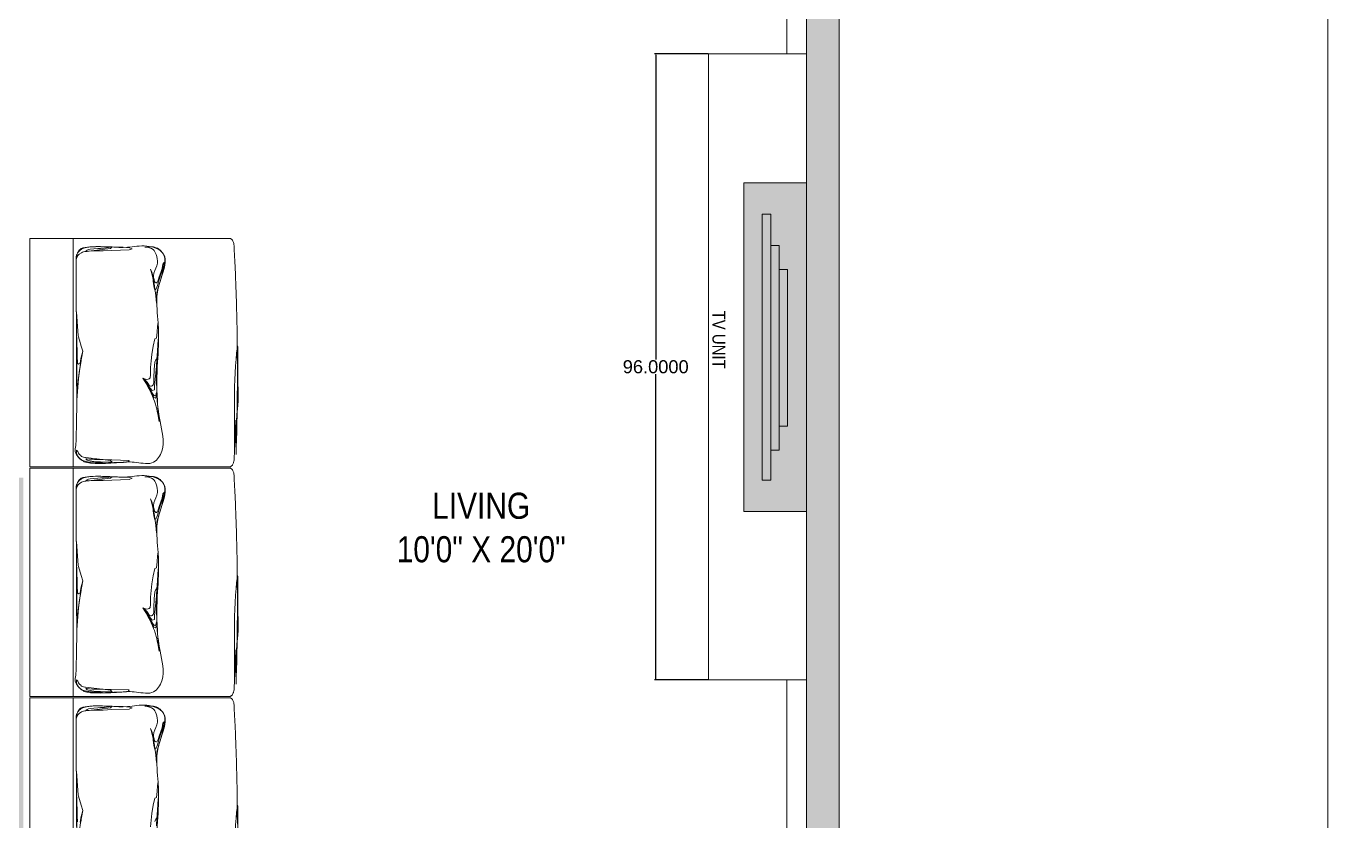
# Model space of a CAD drawing. Header units: inches. Extents: x 63286 to 63837, y -4982 to -4558.
# Drawn here: x 63637.7 to 63837.2, y -4860.4 to -4738.5 of the extents above; entities that cross this region are included whole.
import ezdxf

# ---------------------------------------------------------------- set-up
doc = ezdxf.new("R2010")
doc.units = ezdxf.units.IN
doc.header["$MEASUREMENT"] = 0
for name, color, linetype, lineweight in [('A_FURNITURE', 251, 'Continuous', 9), ('A_TEXT', 7, 'Continuous', 18), ('A_WALL HATCH', 8, 'Continuous', 15), ('GLINE', 7, 'Continuous', 20)]:
    doc.layers.add(name, color=color, linetype=linetype, lineweight=lineweight)
doc.layers.add('A_FURNITURE HATCH', color=7, linetype='Continuous', lineweight=18, true_color=0xe0e0e0)
doc.styles.add('ARIAL', font='ARIALN.TTF')
doc.styles.get("Standard").update_dxf_attribs({"font": 'arial.ttf'})
doc.dimstyles.get("Standard").update_dxf_attribs({"dimtxt": 2, "dimasz": 0.18, "dimexe": 0.18, "dimexo": 0.0625, "dimgap": 0.09, "dimtad": 0, "dimtih": 1, "dimtoh": 1, "dimdec": 4, "dimzin": 0, "dimdsep": 46, "dimtxsty": 'Standard', "dimcen": 0.09, "dimadec": 0, "dimazin": 0, "dimtfac": 1, "dimtdec": 4, "dimtofl": 0, "dimtmove": 0, "dimatfit": 3, "dimfxl": 1, "dimtolj": 1, "dimtzin": 0, "dimarcsym": 0})

# ---------------------------------------------------------------- blocks, each defined once
blk = doc.blocks.new('tv unit 03')
at = {"layer": 'A_FURNITURE HATCH', "true_color": 0xffffff}
h = blk.add_hatch(color=7, dxfattribs=at)
h.dxf.hatch_style = 1
h.paths.add_polyline_path([(-200, -850), (0, -850), (0, 200), (-200, 200)])
at = {"layer": 'A_FURNITURE HATCH', "true_color": 0x636466}
h = blk.add_hatch(color=251, dxfattribs=at)
h.dxf.hatch_style = 1
h.paths.add_polyline_path([(-112.5, -649.9), (-85.6, -649.9), (-85.6, 3.7), (-112.5, 3.7)])
h.paths.add_polyline_path([(-139.5, -573.1), (-112.5, -573.1), (-112.5, -73.1), (-139.5, -73.1)])
at = {"layer": 'A_FURNITURE'}
for points in [[(-200, -850), (0, -850), (0, 200), (-200, 200)], [(-85.6, -750), (-58.7, -750), (-58.7, 100), (-85.6, 100)], [(-112.5, -649.9), (-85.6, -649.9), (-85.6, 3.7), (-112.5, 3.7)], [(-139.5, -573.1), (-112.5, -573.1), (-112.5, -73.1), (-139.5, -73.1)]]:
    blk.add_lwpolyline(points, close=True, dxfattribs=at)
blk = doc.blocks.new('segv')
at = {"layer": 'A_FURNITURE', "linetype": 'Continuous', "lineweight": 15}
for points in [[(6726.58, 21954.15), (6726.6, 21952.05), (6726.6, 21951.45), (6726.63, 21949.84), (6726.64, 21949.06), (6726.68, 21947.01), (6726.73, 21944.99), (6726.79, 21942.96), (6726.82, 21942.24), (6726.89, 21940.25), (6726.98, 21938.17), (6727.01, 21937.45), (6727.07, 21936.34), (6727.08, 21936.02), (6727.09, 21935.85), (6727.12, 21935.68), (6727.16, 21935.49), (6727.2, 21935.36), (6727.23, 21935.27), (6727.29, 21935.15), (6727.35, 21935.02), (6727.43, 21934.92), (6727.5, 21934.84), (6727.59, 21934.79), (6727.63, 21934.77), (6727.71, 21934.77), (6751.73, 21934.77), (6751.73, 21969.74)], [(6739.92, 21954.52), (6739.81, 21953.52), (6739.68, 21952.51), (6739.5, 21951.24), (6739.25, 21950.14), (6739.01, 21950.02), (6738.9, 21949.1), (6738.83, 21948.22), (6738.74, 21947.58), (6738.7, 21948.79), (6738.69, 21949.62), (6738.69, 21950.25), (6738.72, 21950.21), (6738.77, 21951.18), (6738.83, 21951.9), (6738.89, 21952.72), (6738.91, 21953.21), (6738.96, 21954.36)], [(6751.1, 21953.76), (6751.16, 21952.9), (6751.21, 21949.95), (6751.22, 21952.75), (6751.22, 21954.5)], [(6750.6, 21953.81), (6750.47, 21953.03), (6750.37, 21952.42), (6750.29, 21952.01), (6750.51, 21952.93), (6750.7, 21953.81)], [(6737.82, 21938.46), (6737.91, 21939.22), (6738.02, 21939.73), (6738.13, 21940.21), (6738.27, 21940.81), (6738.43, 21941.34), (6738.64, 21941.98), (6738.89, 21942.81), (6738.92, 21943.02), (6738.96, 21943.53), (6738.98, 21944.18), (6738.98, 21944.67), (6739.04, 21944.12), (6739.11, 21943.57), (6739.16, 21943.1), (6739.22, 21942.6), (6739.29, 21942.02), (6739.37, 21941.51), (6739.54, 21940.76), (6739.81, 21939.77), (6739.89, 21939.47), (6739.73, 21939.77), (6739.47, 21940.58), (6739.33, 21941.06), (6739.28, 21941.33), (6739.21, 21941.47), (6739.1, 21941.53), (6739, 21941.53), (6738.9, 21941.45), (6738.74, 21941.15), (6738.56, 21940.63), (6738.34, 21939.94), (6738.13, 21939.34), (6738.05, 21938.99), (6737.99, 21938.67), (6737.82, 21938.46)], [(6737.82, 21903.26), (6737.91, 21904.02), (6738.02, 21904.53), (6738.13, 21905.01), (6738.27, 21905.61), (6738.43, 21906.14), (6738.64, 21906.77), (6738.89, 21907.6), (6738.92, 21907.82), (6738.96, 21908.32), (6738.98, 21908.98), (6738.98, 21909.47), (6739.04, 21908.92), (6739.11, 21908.37), (6739.16, 21907.9), (6739.22, 21907.39), (6739.29, 21906.82), (6739.37, 21906.31), (6739.54, 21905.56), (6739.81, 21904.56), (6739.89, 21904.27), (6739.73, 21904.57), (6739.47, 21905.38), (6739.33, 21905.85), (6739.28, 21906.13), (6739.21, 21906.27), (6739.1, 21906.33), (6739, 21906.33), (6738.9, 21906.25), (6738.74, 21905.95), (6738.56, 21905.43), (6738.34, 21904.74), (6738.13, 21904.14), (6738.05, 21903.78), (6737.99, 21903.47), (6737.82, 21903.26)], [(6737.82, 21868.05), (6737.91, 21868.82), (6738.02, 21869.33), (6738.13, 21869.81), (6738.27, 21870.4), (6738.43, 21870.93), (6738.64, 21871.57), (6738.89, 21872.4), (6738.92, 21872.61), (6738.96, 21873.12), (6738.98, 21873.78), (6738.98, 21874.27), (6739.04, 21873.72), (6739.11, 21873.16), (6739.16, 21872.69), (6739.22, 21872.19), (6739.29, 21871.62), (6739.37, 21871.11), (6739.54, 21870.36), (6739.81, 21869.36), (6739.89, 21869.07), (6739.73, 21869.37), (6739.47, 21870.18), (6739.33, 21870.65), (6739.28, 21870.93), (6739.21, 21871.07), (6739.1, 21871.12), (6739, 21871.13), (6738.9, 21871.05), (6738.74, 21870.75), (6738.56, 21870.23), (6738.34, 21869.54), (6738.13, 21868.94), (6738.05, 21868.58), (6737.99, 21868.27), (6737.82, 21868.05)]]:
    blk.add_lwpolyline(points, dxfattribs=at)
for points in [[(6758.39, 21969.74), (6758.39, 21934.77), (6751.73, 21934.77), (6751.73, 21969.74)], [(6750.29, 21952.01), (6750.54, 21951.23), (6750.8, 21950.34), (6751, 21949.66), (6751.22, 21945.99), (6751.2, 21959.55), (6750.93, 21956.19), (6750.62, 21953.94)], [(6745.79, 21936.06), (6746.09, 21936.11), (6746.36, 21936.16), (6746.94, 21936.22), (6747.55, 21936.26), (6747.99, 21936.29), (6748.58, 21936.33), (6749.16, 21936.4), (6749.4, 21936.45), (6749.6, 21936.53), (6749.78, 21936.66), (6749.82, 21936.74), (6749.63, 21936.72), (6749.28, 21936.68), (6748.79, 21936.65), (6748.5, 21936.64), (6747.96, 21936.63), (6747.49, 21936.63), (6747.16, 21936.64), (6745.85, 21936.57), (6743.17, 21936.49), (6742.71, 21936.31), (6743.28, 21936.13), (6743.59, 21936.12), (6744.1, 21936.11), (6744.95, 21936.08), (6745.54, 21936.07)], [(6727.71, 21934.54), (6727.66, 21934.53), (6727.58, 21934.51), (6727.53, 21934.47), (6727.47, 21934.42), (6727.41, 21934.36), (6727.36, 21934.3), (6727.32, 21934.23), (6727.27, 21934.13), (6727.23, 21934.02), (6727.2, 21933.92), (6727.18, 21933.85), (6727.15, 21933.74), (6727.09, 21933.48), (6727.07, 21933.29), (6727.07, 21932.99), (6727.04, 21932.43), (6727.01, 21931.85), (6726.99, 21931.33), (6726.95, 21930.54), (6726.93, 21930.06), (6726.91, 21929.63), (6726.9, 21929.29), (6726.87, 21928.4), (6726.84, 21927.79), (6726.83, 21927.39), (6726.79, 21932.66), (6726.77, 21932.21), (6726.76, 21931.78), (6726.71, 21930.14), (6726.7, 21929.41), (6726.67, 21928.09), (6726.66, 21927.54), (6726.64, 21926.89), (6726.63, 21926.25), (6726.62, 21925.68), (6726.61, 21924.4), (6726.6, 21923.75), (6726.59, 21921.94), (6726.59, 21921.27), (6726.58, 21919.61), (6726.58, 21918.95), (6726.6, 21916.85), (6726.6, 21916.25), (6726.63, 21914.64), (6726.64, 21913.86), (6726.68, 21911.81), (6726.73, 21909.79), (6726.79, 21907.76), (6726.82, 21907.03), (6726.89, 21905.05), (6726.98, 21902.97), (6727.01, 21902.25), (6727.07, 21901.14), (6727.08, 21900.82), (6727.09, 21900.65), (6727.12, 21900.48), (6727.16, 21900.29), (6727.2, 21900.16), (6727.23, 21900.06), (6727.29, 21899.95), (6727.35, 21899.81), (6727.43, 21899.72), (6727.5, 21899.64), (6727.59, 21899.59), (6727.63, 21899.56), (6727.71, 21899.56), (6751.73, 21899.56), (6751.73, 21934.54)], [(6758.39, 21934.54), (6758.39, 21899.56), (6751.73, 21899.56), (6751.73, 21934.54)], [(6745.79, 21933.92), (6746.09, 21933.95), (6746.36, 21933.9), (6746.94, 21933.84), (6747.55, 21933.8), (6747.99, 21933.77), (6748.57, 21933.73), (6749.16, 21933.65), (6749.4, 21933.6), (6749.6, 21933.52), (6749.78, 21933.4), (6749.82, 21933.32), (6749.63, 21933.34), (6749.27, 21933.37), (6748.78, 21933.41), (6748.49, 21933.42), (6747.96, 21933.43), (6747.49, 21933.42), (6747.16, 21933.41), (6745.85, 21933.49), (6743.16, 21933.56), (6743.35, 21933.79), (6743.59, 21933.79), (6744.1, 21933.83), (6744.95, 21933.88), (6745.53, 21933.91)], [(6738.59, 21927.61), (6738.69, 21926.58), (6738.74, 21926.01), (6738.77, 21925.46), (6738.81, 21924.89), (6738.84, 21924.38), (6738.88, 21923.63), (6738.91, 21923.03), (6738.99, 21923.16), (6739.05, 21923.29), (6739.07, 21923.59), (6739.16, 21923.66), (6739.25, 21923.66), (6739.34, 21923.63), (6739.45, 21923.52), (6739.59, 21923.33), (6739.75, 21923.07), (6740.06, 21922.46), (6740.35, 21921.94), (6740.66, 21921.45), (6740.92, 21921.22), (6740.71, 21921.54), (6740.59, 21921.73), (6740.46, 21921.97), (6740.25, 21922.33), (6740.11, 21922.6), (6739.9, 21923.02), (6739.76, 21923.32), (6739.6, 21923.72), (6739.44, 21924.11), (6739.31, 21924.46), (6739.24, 21924.66), (6739.15, 21924.95), (6739.03, 21925.36), (6738.95, 21925.68), (6738.88, 21926.06), (6738.79, 21926.42), (6738.74, 21926.74)], [(6750.29, 21916.81), (6750.51, 21917.73), (6750.7, 21918.61), (6750.75, 21918.71), (6750.83, 21918.77), (6750.93, 21918.8), (6751.04, 21918.72), (6751.1, 21918.56), (6751.16, 21917.7), (6751.21, 21914.75), (6751.22, 21917.55), (6751.22, 21919.3), (6751.22, 21921.22), (6751.21, 21923.28), (6751.21, 21924.5), (6751.18, 21924.2), (6751.13, 21923.64), (6751.07, 21922.75), (6751.02, 21922.01), (6750.98, 21921.39), (6750.91, 21920.9), (6750.86, 21920.48), (6750.77, 21919.76), (6750.7, 21919.2), (6750.6, 21918.61), (6750.47, 21917.83), (6750.37, 21917.22)], [(6750.29, 21916.81), (6750.54, 21916.03), (6750.8, 21915.14), (6751, 21914.46), (6751.22, 21910.79), (6751.2, 21924.35), (6750.93, 21920.99), (6750.62, 21918.74)], [(6741.09, 21920.99), (6740.53, 21921.15), (6740.24, 21921.13), (6740.1, 21921.08), (6739.95, 21920.91), (6739.88, 21920.43), (6739.92, 21919.32), (6739.81, 21918.32), (6739.68, 21917.31), (6739.5, 21916.04), (6739.25, 21914.94), (6739.01, 21914.81), (6738.9, 21913.89), (6738.83, 21913.01), (6738.74, 21912.38), (6738.7, 21913.58), (6738.69, 21914.42), (6738.69, 21915.05), (6738.72, 21915.01), (6738.77, 21915.98), (6738.83, 21916.7), (6738.89, 21917.52), (6738.91, 21918.01), (6738.96, 21919.16), (6739.3, 21922.14), (6739.3, 21922.75), (6739.66, 21922.86), (6740.24, 21922.11), (6740.62, 21921.62), (6741, 21921.09)], [(6745.79, 21900.86), (6746.09, 21900.9), (6746.36, 21900.96), (6746.94, 21901.02), (6747.55, 21901.06), (6747.99, 21901.08), (6748.58, 21901.12), (6749.16, 21901.2), (6749.4, 21901.25), (6749.6, 21901.33), (6749.78, 21901.46), (6749.82, 21901.54), (6749.63, 21901.52), (6749.28, 21901.48), (6748.79, 21901.45), (6748.5, 21901.44), (6747.96, 21901.43), (6747.49, 21901.43), (6747.16, 21901.44), (6745.85, 21901.37), (6743.17, 21901.29), (6742.71, 21901.11), (6743.28, 21900.93), (6743.59, 21900.92), (6744.1, 21900.91), (6744.95, 21900.88), (6745.54, 21900.86)], [(6727.71, 21899.34), (6727.66, 21899.33), (6727.58, 21899.31), (6727.53, 21899.27), (6727.47, 21899.21), (6727.41, 21899.15), (6727.36, 21899.09), (6727.32, 21899.02), (6727.27, 21898.93), (6727.23, 21898.82), (6727.2, 21898.72), (6727.18, 21898.65), (6727.15, 21898.54), (6727.09, 21898.27), (6727.07, 21898.09), (6727.07, 21897.79), (6727.04, 21897.23), (6727.01, 21896.65), (6726.99, 21896.13), (6726.95, 21895.33), (6726.93, 21894.86), (6726.91, 21894.43), (6726.9, 21894.09), (6726.87, 21893.19), (6726.84, 21892.59), (6726.83, 21892.18), (6726.79, 21897.45), (6726.77, 21897.01), (6726.76, 21896.58), (6726.71, 21894.94), (6726.7, 21894.21), (6726.67, 21892.88), (6726.66, 21892.34), (6726.64, 21891.68), (6726.63, 21891.05), (6726.62, 21890.48), (6726.61, 21889.2), (6726.6, 21888.55), (6726.59, 21886.73), (6726.59, 21886.07), (6726.58, 21884.41), (6726.58, 21883.75), (6726.6, 21881.65), (6726.6, 21881.05), (6726.63, 21879.44), (6726.64, 21878.66), (6726.68, 21876.61), (6726.73, 21874.59), (6726.79, 21872.55), (6726.82, 21871.83), (6726.89, 21869.85), (6726.98, 21867.76), (6727.01, 21867.05), (6727.07, 21865.93), (6727.08, 21865.61), (6727.09, 21865.45), (6727.12, 21865.28), (6727.16, 21865.09), (6727.2, 21864.95), (6727.23, 21864.86), (6727.29, 21864.75), (6727.35, 21864.61), (6727.43, 21864.51), (6727.5, 21864.44), (6727.59, 21864.38), (6727.63, 21864.36), (6727.71, 21864.36), (6751.73, 21864.36), (6751.73, 21899.34)], [(6745.79, 21898.72), (6746.09, 21898.75), (6746.36, 21898.7), (6746.94, 21898.63), (6747.55, 21898.59), (6747.99, 21898.57), (6748.57, 21898.53), (6749.16, 21898.45), (6749.4, 21898.4), (6749.6, 21898.32), (6749.78, 21898.19), (6749.82, 21898.12), (6749.63, 21898.14), (6749.27, 21898.17), (6748.78, 21898.2), (6748.49, 21898.22), (6747.96, 21898.23), (6747.49, 21898.22), (6747.16, 21898.21), (6745.85, 21898.28), (6743.16, 21898.36), (6743.35, 21898.59), (6743.59, 21898.59), (6744.1, 21898.63), (6744.95, 21898.68), (6745.53, 21898.71)], [(6758.39, 21899.34), (6758.39, 21864.36), (6751.73, 21864.36), (6751.73, 21899.34)], [(6738.59, 21892.41), (6738.69, 21891.38), (6738.74, 21890.81), (6738.77, 21890.26), (6738.81, 21889.69), (6738.84, 21889.17), (6738.88, 21888.42), (6738.91, 21887.83), (6738.99, 21887.96), (6739.05, 21888.09), (6739.07, 21888.39), (6739.16, 21888.46), (6739.25, 21888.46), (6739.34, 21888.42), (6739.45, 21888.32), (6739.59, 21888.13), (6739.75, 21887.87), (6740.06, 21887.26), (6740.35, 21886.74), (6740.66, 21886.25), (6740.92, 21886.02), (6740.71, 21886.34), (6740.59, 21886.53), (6740.46, 21886.77), (6740.25, 21887.13), (6740.11, 21887.4), (6739.9, 21887.81), (6739.76, 21888.12), (6739.6, 21888.51), (6739.44, 21888.91), (6739.31, 21889.26), (6739.24, 21889.46), (6739.15, 21889.74), (6739.03, 21890.16), (6738.95, 21890.48), (6738.88, 21890.86), (6738.79, 21891.22), (6738.74, 21891.54)], [(6750.29, 21881.61), (6750.51, 21882.53), (6750.7, 21883.41), (6750.75, 21883.51), (6750.83, 21883.56), (6750.93, 21883.6), (6751.04, 21883.52), (6751.1, 21883.35), (6751.16, 21882.49), (6751.21, 21879.54), (6751.22, 21882.35), (6751.22, 21884.1), (6751.22, 21886.02), (6751.21, 21888.08), (6751.21, 21889.3), (6751.18, 21888.99), (6751.13, 21888.44), (6751.07, 21887.54), (6751.02, 21886.81), (6750.98, 21886.19), (6750.91, 21885.7), (6750.86, 21885.28), (6750.77, 21884.55), (6750.7, 21884), (6750.6, 21883.41), (6750.47, 21882.63), (6750.37, 21882.01)], [(6750.29, 21881.61), (6750.54, 21880.83), (6750.8, 21879.94), (6751, 21879.26), (6751.22, 21875.59), (6751.2, 21889.15), (6750.93, 21885.79), (6750.62, 21883.53)], [(6741.09, 21885.78), (6740.53, 21885.95), (6740.24, 21885.93), (6740.1, 21885.87), (6739.95, 21885.71), (6739.88, 21885.23), (6739.92, 21884.11), (6739.81, 21883.12), (6739.68, 21882.11), (6739.5, 21880.84), (6739.25, 21879.74), (6739.01, 21879.61), (6738.9, 21878.69), (6738.83, 21877.81), (6738.74, 21877.18), (6738.7, 21878.38), (6738.69, 21879.22), (6738.69, 21879.85), (6738.72, 21879.8), (6738.77, 21880.77), (6738.83, 21881.5), (6738.89, 21882.32), (6738.91, 21882.81), (6738.96, 21883.96), (6739.3, 21886.94), (6739.3, 21887.54), (6739.66, 21887.66), (6740.24, 21886.91), (6740.62, 21886.42), (6741, 21885.89)], [(6745.79, 21865.65), (6746.09, 21865.7), (6746.36, 21865.75), (6746.94, 21865.82), (6747.55, 21865.86), (6747.99, 21865.88), (6748.58, 21865.92), (6749.16, 21866), (6749.4, 21866.05), (6749.6, 21866.13), (6749.78, 21866.26), (6749.82, 21866.33), (6749.63, 21866.32), (6749.28, 21866.28), (6748.79, 21866.25), (6748.5, 21866.23), (6747.96, 21866.22), (6747.49, 21866.23), (6747.16, 21866.24), (6745.85, 21866.17), (6743.17, 21866.09), (6742.71, 21865.91), (6743.28, 21865.73), (6743.59, 21865.72), (6744.1, 21865.7), (6744.95, 21865.68), (6745.54, 21865.66)]]:
    blk.add_lwpolyline(points, close=True, dxfattribs=at)
at = {"layer": 'A_FURNITURE'}
blk.add_lwpolyline([(6739.23, 21953.72), (6739.07, 21953.34), (6738.99, 21953.25), (6738.91, 21953.21), (6738.93, 21953.64), (6738.96, 21954.31)], dxfattribs=at)
at = {"layer": 'A_FURNITURE', "flags": 128}
for points in [[(6751.22, 21937.9), (6751.25, 21937.66), (6751.25, 21937.53), (6751.23, 21937.41), (6751.22, 21937.31), (6751.16, 21937.14), (6751.07, 21936.96), (6750.93, 21936.78), (6750.83, 21936.67), (6750.68, 21936.53), (6750.54, 21936.42), (6750.46, 21936.38), (6750.29, 21936.31), (6750.11, 21936.25), (6749.93, 21936.19), (6749.73, 21936.14), (6749.54, 21936.09), (6749.36, 21936.07), (6749.18, 21936.04), (6749.07, 21936.03), (6748.99, 21936.03), (6748.89, 21936.02), (6748.84, 21936.02), (6748.67, 21936.01), (6748.35, 21936), (6748.08, 21936), (6747.75, 21936), (6747.53, 21936), (6747.25, 21936.01), (6747.01, 21936.02), (6746.72, 21936.03), (6746.5, 21936.03), (6746.18, 21936.04), (6745.79, 21936.06), (6746.05, 21936.27), (6749.38, 21936.69), (6749.87, 21936.74), (6749.97, 21936.76), (6750.18, 21936.81), (6750.33, 21936.86), (6750.47, 21936.92), (6750.82, 21937.14), (6751.03, 21937.35), (6751.18, 21937.6), (6751.22, 21937.9)], [(6751.22, 21902.69), (6751.25, 21902.46), (6751.25, 21902.33), (6751.23, 21902.21), (6751.22, 21902.11), (6751.16, 21901.94), (6751.07, 21901.76), (6750.93, 21901.58), (6750.83, 21901.47), (6750.68, 21901.33), (6750.54, 21901.22), (6750.46, 21901.17), (6750.29, 21901.1), (6750.11, 21901.04), (6749.93, 21900.99), (6749.73, 21900.93), (6749.54, 21900.89), (6749.36, 21900.87), (6749.18, 21900.84), (6749.07, 21900.83), (6748.99, 21900.83), (6748.89, 21900.82), (6748.84, 21900.82), (6748.67, 21900.81), (6748.35, 21900.8), (6748.08, 21900.8), (6747.75, 21900.8), (6747.53, 21900.8), (6747.25, 21900.81), (6747.01, 21900.82), (6746.72, 21900.83), (6746.5, 21900.83), (6746.18, 21900.84), (6745.79, 21900.86), (6746.05, 21901.07), (6749.38, 21901.49), (6749.87, 21901.54), (6749.97, 21901.56), (6750.18, 21901.61), (6750.33, 21901.66), (6750.47, 21901.72), (6750.82, 21901.94), (6751.03, 21902.14), (6751.18, 21902.4), (6751.22, 21902.69)], [(6751.22, 21867.49), (6751.25, 21867.25), (6751.25, 21867.13), (6751.23, 21867.01), (6751.22, 21866.91), (6751.16, 21866.74), (6751.07, 21866.56), (6750.93, 21866.37), (6750.83, 21866.27), (6750.68, 21866.13), (6750.54, 21866.02), (6750.46, 21865.97), (6750.29, 21865.9), (6750.11, 21865.84), (6749.93, 21865.79), (6749.73, 21865.73), (6749.54, 21865.69), (6749.36, 21865.66), (6749.18, 21865.64), (6749.07, 21865.63), (6748.99, 21865.63), (6748.89, 21865.62), (6748.84, 21865.62), (6748.67, 21865.61), (6748.35, 21865.6), (6748.08, 21865.59), (6747.75, 21865.59), (6747.53, 21865.6), (6747.25, 21865.61), (6747.01, 21865.61), (6746.72, 21865.62), (6746.5, 21865.63), (6746.18, 21865.64), (6745.79, 21865.65), (6746.05, 21865.87), (6749.38, 21866.29), (6749.87, 21866.34), (6749.97, 21866.36), (6750.18, 21866.4), (6750.33, 21866.45), (6750.47, 21866.52), (6750.82, 21866.73), (6751.03, 21866.94), (6751.18, 21867.2), (6751.22, 21867.49)]]:
    blk.add_lwpolyline(points, dxfattribs=at)
at = {"layer": 'A_FURNITURE', "linetype": 'Continuous', "lineweight": 15, "flags": 128}
for points in [[(6751.22, 21931.98), (6751.25, 21932.22), (6751.25, 21932.34), (6751.23, 21932.47), (6751.22, 21932.57), (6751.16, 21932.74), (6751.07, 21932.91), (6750.93, 21933.1), (6750.83, 21933.21), (6750.68, 21933.35), (6750.54, 21933.45), (6750.46, 21933.5), (6750.29, 21933.57), (6750.11, 21933.63), (6749.93, 21933.69), (6749.73, 21933.74), (6749.54, 21933.78), (6749.36, 21933.81), (6749.18, 21933.83), (6749.07, 21933.84), (6748.99, 21933.85), (6748.89, 21933.85), (6748.83, 21933.86), (6748.66, 21933.87), (6748.35, 21933.88), (6748.08, 21933.88), (6747.75, 21933.88), (6747.52, 21933.88), (6747.24, 21933.87), (6747.01, 21933.86), (6746.72, 21933.85), (6746.49, 21933.84), (6746.18, 21933.83), (6745.79, 21933.82), (6746.05, 21933.6), (6749.38, 21933.18), (6749.87, 21933.13), (6749.97, 21933.12), (6750.18, 21933.07), (6750.33, 21933.02), (6750.46, 21932.96), (6750.65, 21932.78), (6750.71, 21932.72), (6750.83, 21932.6), (6750.92, 21932.46), (6750.98, 21932.37), (6751.04, 21932.22), (6751.12, 21932.1), (6751.22, 21931.98)], [(6751.22, 21896.78), (6751.25, 21897.02), (6751.25, 21897.14), (6751.23, 21897.27), (6751.22, 21897.36), (6751.16, 21897.53), (6751.07, 21897.71), (6750.93, 21897.9), (6750.83, 21898.01), (6750.68, 21898.15), (6750.54, 21898.25), (6750.46, 21898.3), (6750.29, 21898.37), (6750.11, 21898.43), (6749.93, 21898.49), (6749.73, 21898.54), (6749.54, 21898.58), (6749.36, 21898.61), (6749.18, 21898.63), (6749.07, 21898.64), (6748.99, 21898.65), (6748.89, 21898.65), (6748.83, 21898.65), (6748.66, 21898.66), (6748.35, 21898.68), (6748.08, 21898.68), (6747.75, 21898.68), (6747.52, 21898.68), (6747.24, 21898.67), (6747.01, 21898.66), (6746.72, 21898.65), (6746.49, 21898.64), (6746.18, 21898.63), (6745.79, 21898.62), (6746.05, 21898.4), (6749.38, 21897.98), (6749.87, 21897.93), (6749.97, 21897.92), (6750.18, 21897.87), (6750.33, 21897.82), (6750.46, 21897.76), (6750.65, 21897.58), (6750.71, 21897.51), (6750.83, 21897.4), (6750.92, 21897.25), (6750.98, 21897.16), (6751.04, 21897.02), (6751.12, 21896.9), (6751.22, 21896.78)]]:
    blk.add_lwpolyline(points, dxfattribs=at)
at = {"layer": 'A_FURNITURE'}
for points in [[(6738.96, 21921.11), (6738.96, 21921.84), (6738.94, 21922.38), (6738.92, 21922.75), (6738.88, 21923.63), (6739.16, 21924.04), (6739.39, 21923.94), (6739.8, 21923.24), (6740.39, 21921.98), (6740.71, 21921.54), (6740.88, 21921.29), (6741.09, 21920.99), (6740.77, 21921.21), (6740.39, 21921.59), (6740.04, 21922.15), (6739.9, 21922.2), (6739.77, 21922.19), (6739.66, 21922.14), (6739.59, 21922.09), (6739.5, 21921.99), (6739.41, 21921.67), (6739.39, 21920.92), (6739.32, 21919.61), (6739.23, 21918.51), (6739.07, 21918.14), (6738.99, 21918.05), (6738.91, 21918.01), (6738.93, 21918.44), (6738.96, 21919.11), (6738.96, 21919.82), (6738.96, 21920.65)], [(6738.96, 21885.91), (6738.96, 21886.64), (6738.94, 21887.18), (6738.92, 21887.54), (6738.88, 21888.42), (6739.16, 21888.84), (6739.39, 21888.73), (6739.8, 21888.04), (6740.39, 21886.78), (6740.71, 21886.34), (6740.88, 21886.09), (6741.09, 21885.78), (6740.77, 21886), (6740.39, 21886.39), (6740.04, 21886.95), (6739.9, 21887), (6739.77, 21886.99), (6739.66, 21886.94), (6739.59, 21886.88), (6739.5, 21886.79), (6739.41, 21886.47), (6739.39, 21885.72), (6739.32, 21884.41), (6739.23, 21883.31), (6739.07, 21882.94), (6738.99, 21882.85), (6738.91, 21882.81), (6738.93, 21883.23), (6738.96, 21883.91), (6738.96, 21884.62), (6738.96, 21885.45)]]:
    blk.add_lwpolyline(points, close=True, dxfattribs=at)
at = {"layer": 'A_FURNITURE', "linetype": 'Continuous', "lineweight": 5}
for points in [[(6743.35, 21968.99), (6743.65, 21969.03), (6745.99, 21969.24), (6749.38, 21969.37), (6750.38, 21968.81), (6751.57, 21967.79), (6751.32, 21966.44), (6751.21, 21962.37), (6751.21, 21955.61), (6751.22, 21947.87), (6751.28, 21945.98), (6751.28, 21940.01), (6751.31, 21937.9), (6751.25, 21937.14), (6750.75, 21936.45), (6750.46, 21936.19), (6747.46, 21935.78), (6744.21, 21936.42), (6740.61, 21935.6), (6736.9, 21936.92), (6738.21, 21940.57), (6738.96, 21942.99), (6738.94, 21945.89), (6738.5, 21949.72), (6739, 21955.22), (6739.01, 21961.46), (6737.47, 21966.52), (6739.37, 21969.62), (6741.64, 21969.07), (6742.92, 21969.01), (6743.35, 21968.99)], [(6743.35, 21933.79), (6743.65, 21933.83), (6745.99, 21934.03), (6749.38, 21934.16), (6750.38, 21933.61), (6751.57, 21932.58), (6751.32, 21931.23), (6751.21, 21927.16), (6751.21, 21920.41), (6751.22, 21912.67), (6751.28, 21910.78), (6751.28, 21904.81), (6751.31, 21902.7), (6751.25, 21901.94), (6750.75, 21901.25), (6750.46, 21900.99), (6747.46, 21900.58), (6744.21, 21901.22), (6740.61, 21900.4), (6736.9, 21901.72), (6738.21, 21905.36), (6738.96, 21907.78), (6738.94, 21910.69), (6738.5, 21914.51), (6739, 21920.02), (6739.01, 21926.26), (6737.47, 21931.32), (6739.37, 21934.42), (6741.64, 21933.87), (6742.92, 21933.81), (6743.35, 21933.79)], [(6743.35, 21898.59), (6743.65, 21898.63), (6745.99, 21898.83), (6749.38, 21898.96), (6750.38, 21898.4), (6751.57, 21897.38), (6751.32, 21896.03), (6751.21, 21891.96), (6751.21, 21885.21), (6751.22, 21877.47), (6751.28, 21875.58), (6751.28, 21869.61), (6751.31, 21867.5), (6751.25, 21866.74), (6750.75, 21866.05), (6750.46, 21865.79), (6747.46, 21865.37), (6744.21, 21866.01), (6740.61, 21865.2), (6736.9, 21866.52), (6738.21, 21870.16), (6738.96, 21872.58), (6738.94, 21875.49), (6738.5, 21879.31), (6739, 21884.82), (6739.01, 21891.06), (6737.47, 21896.12), (6739.37, 21899.21), (6741.64, 21898.66), (6742.92, 21898.61), (6743.35, 21898.59)]]:
    blk.add_open_spline(points, degree=3, knots=[0, 0, 0, 0, 22.239706, 161.09293, 172.629797, 202.097916, 203.757179, 229.706468, 314.384383, 771.038877, 913.836135, 927.459524, 946.870289, 958.813886, 975.068115, 987.513541, 1023.529587, 1153.477728, 1224.364314, 1293.337712, 1383.209003, 1444.074853, 1486.683412, 1590.781661, 1724.168719, 1932.741326, 2042.516371, 2093.431355, 2157.265818, 2188.442776, 2188.442776, 2188.442776, 2188.442776], dxfattribs=at)
at = {"layer": 'A_FURNITURE'}
for points in [[(6727.03, 21967.34), (6727.03, 21966.39), (6727.03, 21964.5), (6727.01, 21961.07), (6727.15, 21957.49), (6726.41, 21948.08), (6726.63, 21956.63), (6726.35, 21959.63), (6726.93, 21963.58), (6727.03, 21965.71), (6727.03, 21967.34)], [(6727.03, 21932.14), (6727.03, 21931.19), (6727.03, 21929.3), (6727.01, 21925.87), (6727.15, 21922.29), (6726.41, 21912.87), (6726.63, 21921.43), (6726.35, 21924.43), (6726.93, 21928.38), (6727.03, 21930.51), (6727.03, 21932.14)], [(6727.03, 21896.94), (6727.03, 21895.99), (6727.03, 21894.09), (6727.01, 21890.67), (6727.15, 21887.09), (6726.41, 21877.67), (6726.63, 21886.23), (6726.35, 21889.23), (6726.93, 21893.18), (6727.03, 21895.31), (6727.03, 21896.94)]]:
    blk.add_open_spline(points, degree=3, knots=[0, 0, 0, 0, 59.818557, 119.223816, 205.98114, 336.544897, 428.582962, 538.970648, 571.042801, 673.139128, 673.139128, 673.139128, 673.139128], dxfattribs=at)
at = {"layer": 'A_FURNITURE', "linetype": 'Continuous', "lineweight": 15}
for points in [[(6740.75, 21936.06), (6740.18, 21936.08), (6739.1, 21935.8), (6737.23, 21937.56), (6738.64, 21940.86), (6739.2, 21943.84), (6739.76, 21940.16), (6738.68, 21938.82), (6738.93, 21937.32), (6739.5, 21936.2), (6740.29, 21936.12), (6740.75, 21936.06)], [(6740.75, 21900.86), (6740.18, 21900.88), (6739.1, 21900.59), (6737.23, 21902.36), (6738.64, 21905.66), (6739.2, 21908.64), (6739.76, 21904.96), (6738.68, 21903.62), (6738.93, 21902.11), (6739.5, 21901), (6740.29, 21900.91), (6740.75, 21900.86)], [(6740.75, 21865.66), (6740.18, 21865.68), (6739.1, 21865.39), (6737.23, 21867.16), (6738.64, 21870.45), (6739.2, 21873.44), (6739.76, 21869.76), (6738.68, 21868.42), (6738.93, 21866.91), (6739.5, 21865.8), (6740.29, 21865.71), (6740.75, 21865.66)]]:
    blk.add_open_spline(points, degree=3, knots=[0, 0, 0, 0, 3.765039, 7.186199, 11.525229, 18.136216, 25.178191, 29.492814, 32.393238, 34.37256, 37.295338, 37.295338, 37.295338, 37.295338], dxfattribs=at)
blk = doc.blocks.new('*D52')
at = {"layer": 'Defpoints', "color": 0, "ltscale": 3, "transparency": 16777216}
for p in [(63734.19, -4742.75), (63742.3, -4742.75), (63742.3, -4838.75)]:
    blk.add_point(p, dxfattribs=at)
at = {"layer": 'GLINE', "color": 0, "lineweight": -2, "ltscale": 3, "transparency": 16777216}
for p, q in [((63742.24, -4742.75), (63734.01, -4742.75)), ((63734.19, -4742.93), (63734.19, -4789.64)), ((63734.19, -4838.57), (63734.19, -4791.86)), ((63742.24, -4838.75), (63734.01, -4838.75))]:
    blk.add_line(p, q, dxfattribs=at)
at = {"layer": 'GLINE', "color": 0, "ltscale": 3, "transparency": 16777216}
for points in [[(63734.16, -4742.93), (63734.22, -4742.93), (63734.19, -4742.75)], [(63734.16, -4838.57), (63734.22, -4838.57), (63734.19, -4838.75)]]:
    blk.add_solid(points, dxfattribs=at)
at = {"layer": 'GLINE', "color": 0, "ltscale": 3, "transparency": 16777216, "insert": (63734.19, -4790.75), "char_height": 2, "attachment_point": 5}
blk.add_mtext('\\A1;96.0000', dxfattribs=at)

msp = doc.modelspace()

# ---------------------------------------------------------------- hatches: boundary and pattern name
at = {"layer": 'A_WALL HATCH', "ltscale": 3, "transparency": 33554687}
h = msp.add_hatch(color=256, dxfattribs=at)
h.dxf.hatch_style = 1
h.paths.add_polyline_path([(63757.30144, -4915.74739), (63762.30144, -4915.74739), (63762.30144, -4612.74739), (63757.30144, -4612.74739)])
h.paths.add_polyline_path([(63632.30144, -4713.74739), (63637.30144, -4713.74739), (63637.30144, -4670.74739), (63709.30144, -4670.74739), (63709.30144, -4665.74739), (63690.30144, -4665.74739), (63690.30144, -4622.74739), (63685.30144, -4622.74739), (63685.30144, -4665.74739), (63632.30144, -4665.74739)])
h.paths.add_polyline_path([(63672.30144, -4622.74739), (63690.30144, -4622.74739), (63690.30144, -4617.74739), (63690.30144, -4612.74739), (63672.30144, -4612.74739)])
h.paths.add_polyline_path([(63690.30144, -4617.74739), (63715.30144, -4617.74739), (63715.30144, -4612.74739), (63690.30144, -4612.74739)])
h.paths.add_polyline_path([(63531.30144, -4617.74739), (63632.30144, -4617.74739), (63632.30144, -4641.74739), (63637.30144, -4641.74739), (63637.30144, -4617.74739), (63672.30144, -4617.74739), (63672.30144, -4612.74739), (63531.30144, -4612.74739)])
h.paths.add_polyline_path([(63507.30144, -4622.74739), (63531.30144, -4622.74739), (63531.30144, -4617.74739), (63531.30144, -4612.74739), (63507.30144, -4612.74739)])
h.paths.add_polyline_path([(63401.30144, -4754.74739), (63389.80144, -4754.74739), (63389.80144, -4759.74739), (63408.30144, -4759.74739), (63424.30144, -4759.74739), (63424.30144, -4756.47882), (63424.30144, -4754.74739), (63406.30144, -4754.74739), (63406.30144, -4737.74739), (63406.30144, -4682.74739), (63409.30144, -4682.74739), (63454.30144, -4682.74739), (63454.30144, -4759.74739), (63512.30144, -4759.74739), (63512.30144, -4754.74739), (63509.03287, -4754.74739), (63459.30144, -4754.74739), (63459.30144, -4737.74739), (63459.30144, -4682.74739), (63462.30144, -4682.74739), (63507.30144, -4682.74739), (63507.30144, -4724.74739), (63512.30144, -4724.74739), (63512.30144, -4677.74739), (63401.30144, -4677.74739)])
h.paths.add_polyline_path([(63379.80144, -4778.74739), (63389.80144, -4778.74739), (63389.80144, -4759.74739), (63389.80144, -4754.74739), (63379.80144, -4754.74739)])
h.paths.add_polyline_path([(63382.30144, -4886.74739), (63387.30144, -4886.74739), (63387.30144, -4778.74739), (63382.30144, -4778.74739)])
h.paths.add_polyline_path([(63379.80144, -4908.74739), (63389.80144, -4908.74739), (63389.80144, -4886.74739), (63387.30144, -4886.74739), (63379.80144, -4886.74739)])
h.paths.add_polyline_path([(63382.30144, -4932.74739), (63412.55144, -4932.74739), (63412.55144, -4903.74739), (63389.80144, -4903.74739), (63389.80144, -4908.74739), (63407.55144, -4908.74739), (63407.55144, -4927.74739), (63387.30144, -4927.74739), (63387.30144, -4908.74739), (63382.30144, -4908.74739)])
h.paths.add_polyline_path([(63507.30144, -4937.74739), (63517.30144, -4937.74739), (63517.30144, -4919.74739), (63507.30144, -4919.74739)])
h.paths.add_polyline_path([(63507.30144, -4961.74739), (63517.30144, -4961.74739), (63517.30144, -4937.74739), (63507.30144, -4937.74739)])
h.paths.add_polyline_path([(63484.55144, -4908.74739), (63507.30144, -4908.74739), (63507.30144, -4919.74739), (63512.30144, -4919.74739), (63512.30144, -4817.74739), (63507.30144, -4817.74739), (63507.30144, -4903.74739), (63504.30144, -4903.74739), (63484.55144, -4903.74739)])
h.paths.add_polyline_path([(63507.30144, -4817.74739), (63512.30144, -4817.74739), (63517.30144, -4817.74739), (63517.30144, -4795.74739), (63507.30144, -4795.74739)])
h.paths.add_polyline_path([(63553.30144, -4811.01596), (63553.30144, -4812.74739), (63627.30144, -4812.74739), (63627.30144, -4807.74739), (63553.30144, -4807.74739)])
h.paths.add_polyline_path([(63627.30144, -4830.74739), (63637.30144, -4830.74739), (63637.30144, -4807.74739), (63627.30144, -4807.74739), (63627.30144, -4812.74739)])
h.paths.add_polyline_path([(63632.30144, -4861.73127), (63632.30144, -4919.74739), (63637.30144, -4919.74739), (63637.30144, -4830.74739), (63632.30144, -4830.74739)])
h.paths.add_polyline_path([(63627.30144, -4961.74739), (63637.30144, -4961.74739), (63637.30144, -4937.74739), (63627.30144, -4937.74739), (63627.30144, -4951.74739)])
h.paths.add_polyline_path([(63627.30144, -4933.73127), (63627.30144, -4937.74739), (63637.30144, -4937.74739), (63637.30144, -4919.74739), (63632.30144, -4919.74739), (63627.30144, -4919.74739)])

# ---------------------------------------------------------------- linework, layer by layer
at = {"layer": 'A_FURNITURE', "ltscale": 3}
for points in [[(63757.30144, -4670.74739), (63754.30144, -4670.74739), (63754.30144, -4742.74739), (63757.30144, -4742.74739)], [(63742.30144, -4838.74739), (63757.30144, -4838.74739), (63757.30144, -4742.74739), (63742.30144, -4742.74739)], [(63757.30144, -4838.74739), (63754.30144, -4838.74739), (63754.30144, -4910.74739), (63757.30144, -4910.74739)]]:
    msp.add_lwpolyline(points, close=True, dxfattribs=at)
at = {"layer": 'GLINE', "ltscale": 3}
for p, q in [((63757.30144, -4915.74739), (63757.30144, -4612.74739)), ((63762.30144, -4915.74739), (63762.30144, -4612.74739))]:
    msp.add_line(p, q, dxfattribs=at)

# ---------------------------------------------------------------- block references
at = {"layer": 'A_FURNITURE', "color": 1, "transparency": 33554687, "xscale": 0.0479999999999997, "yscale": 0.0479999999999997, "zscale": 0.0479999999999997, "rotation": 179.9998275236771}
msp.add_blockref('tv unit 03', (63747.70136, -4803.33124), dxfattribs=at)

# ---------------------------------------------------------------- texts
at = {"layer": 'A_TEXT', "insert": (63744.88077, -4782.13539), "char_height": 2, "width": 53.5629604, "attachment_point": 1, "rotation": 270, "style": 'ARIAL'}
msp.add_mtext('TV UNIT', dxfattribs=at)

# ---------------------------------------------------------------- dimensions: what is measured, and where the dimension line sits
at = {"layer": 'GLINE', "ltscale": 3}
dim = msp.add_linear_dim(base=(63734.18942, -4742.74739), p1=(63742.30144, -4838.74739), p2=(63742.30144, -4742.74739), angle=270, dimstyle='Standard', dxfattribs=at)
dim.commit()
dim.dimension.update_dxf_attribs({"geometry": '*D52', "text_midpoint": (63734.18942, -4790.74739)})

# ---------------------------------------------------------------- next in the draw order: block references
at = {"layer": 'GLINE', "rotation": 180}
msp.add_blockref('segv', (70396.68942, 17093.26873), dxfattribs=at)

# ---------------------------------------------------------------- next in the draw order: linework, layer by layer
at = {"layer": 'GLINE', "ltscale": 3}
msp.add_lwpolyline([(63837.18942, -4982.23127), (63286.18942, -4982.23127), (63286.18942, -4558.23127), (63837.18942, -4558.23127)], close=True, dxfattribs=at)

# ---------------------------------------------------------------- next in the draw order: texts
at = {"layer": 'A_TEXT', "insert": (63680.6704, -4810.04613), "char_height": 4, "width": 53.5629604, "attachment_point": 1, "rotation": 360, "style": 'ARIAL'}
msp.add_mtext('\\pxqc;LIVING\\P10\'0" X 20\'0"', dxfattribs=at)

doc.saveas('drawing.dxf')
